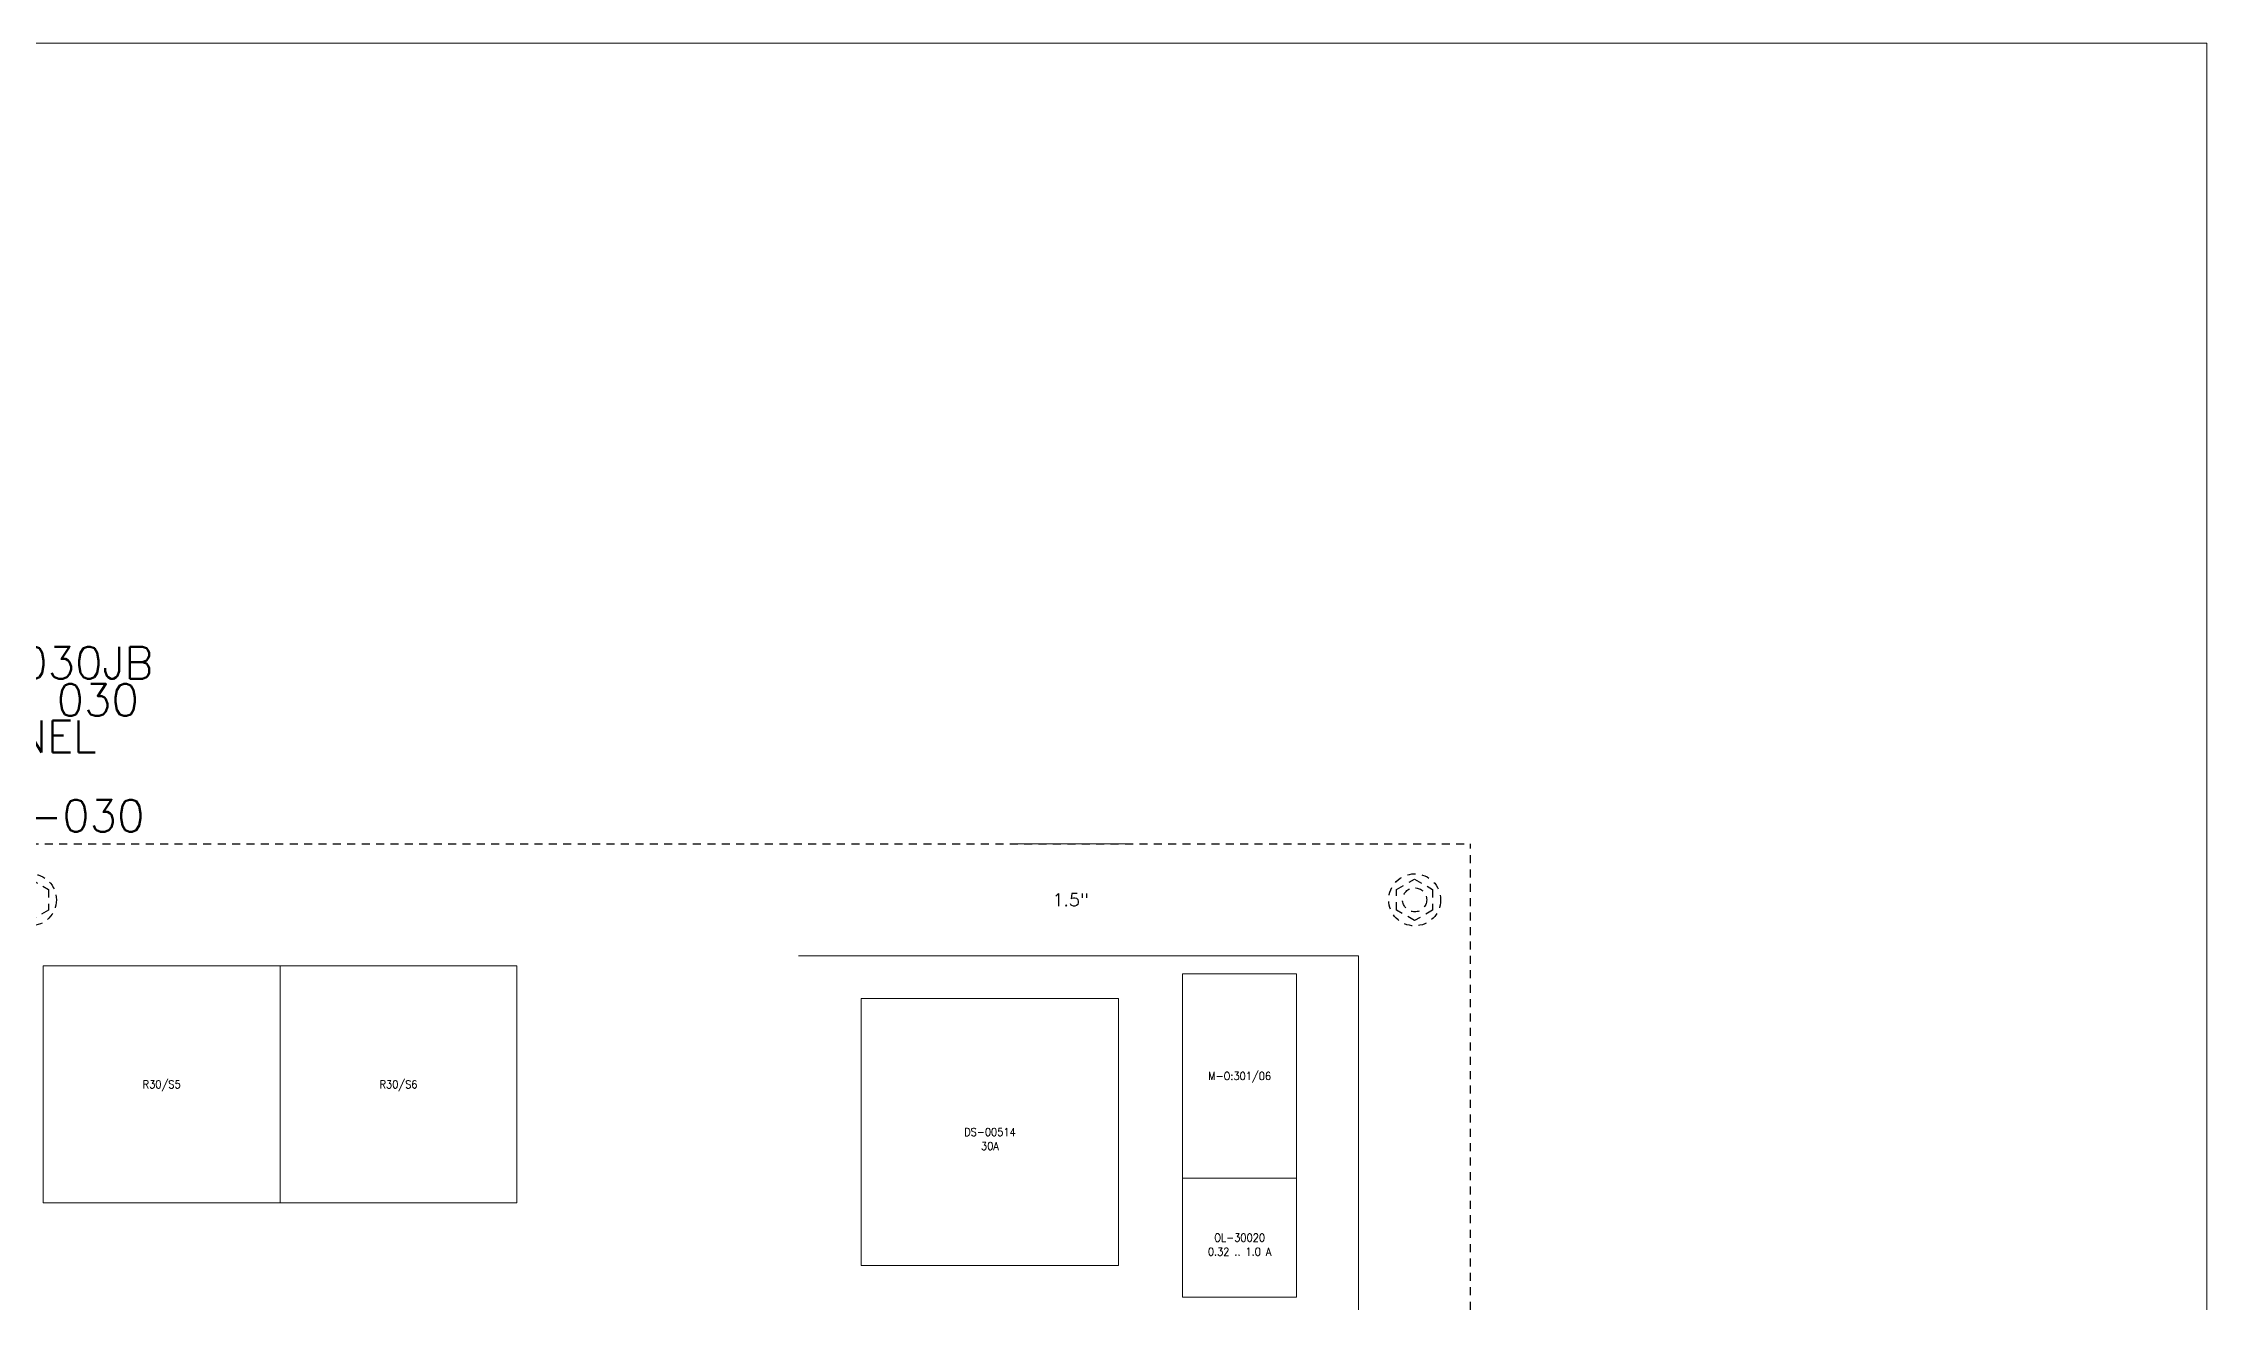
# Model space of a CAD drawing. Header units: inches. Extents: x 0 to 68, y 0 to 46.
# Drawn here: x 34.2 to 68, y 26.33 to 46 of the extents above; entities that cross this region are included whole.
import ezdxf
from ezdxf.enums import TextEntityAlignment as Align

# ---------------------------------------------------------------- set-up
doc = ezdxf.new("R2010")
doc.units = ezdxf.units.IN
doc.header["$MEASUREMENT"] = 0
doc.linetypes.add('CADRA_DASHED', pattern=[0.1875, 0.125, -0.0625])
doc.linetypes.add('CADRA_SOLID', pattern=[0])
doc.layers.get('0').update_dxf_attribs({"lineweight": 5})
doc.layers.add('1', color=1, linetype='Continuous')
doc.layers.add('50', color=48, linetype='CADRA_SOLID')
for name, color, linetype, lineweight in [('DESC', 1, 'Continuous', 5), ('LOC', 252, 'Continuous', 5), ('PRTG', 130, 'Continuous', 5), ('PSYMS', 7, 'Continuous', 5), ('PTAG', 51, 'Continuous', 5), ('SYMS', 7, 'Continuous', 5), ('TAGS', 2, 'Continuous', 5), ('Title_Block_Info', 2, 'Continuous', 5)]:
    doc.layers.add(name, color=color, linetype=linetype, lineweight=lineweight)
doc.styles.get("Standard").update_dxf_attribs({"font": 'romans.shx'})
doc.styles.add('WD', font='romans.shx')

# ---------------------------------------------------------------- blocks, each defined once
blk = doc.blocks.new('TB_L')
at = {"color": 5, "linetype": 'Continuous'}
for p, q in [((34, 23), (0, 23)), ((34, 0), (34, 23))]:
    blk.add_line(p, q, dxfattribs=at)
at = {"color": 2, "linetype": 'Continuous', "style": 'WD', "flags": 1}
for tag, p in [('REV1_NO', (18.734, 3.29)), ('REV1_BY', (24.303, 3.29)), ('REV1_DATE', (26.562, 3.29)), ('REV2_NO', (18.734, 3.04)), ('REV2_BY', (24.303, 3.04)), ('REV2_DATE', (26.562, 3.04)), ('REV3_NO', (18.734, 2.79)), ('REV3_BY', (24.303, 2.79)), ('REV3_DATE', (26.562, 2.79)), ('REV4_NO', (18.734, 2.54)), ('REV4_BY', (24.303, 2.54)), ('REV4_DATE', (26.562, 2.54)), ('REV5_NO', (18.734, 2.29)), ('REV5_BY', (24.303, 2.29)), ('REV5_DATE', (26.562, 2.29)), ('REV6_NO', (18.734, 2.04)), ('REV6_BY', (24.303, 2.04)), ('REV6_DATE', (26.562, 2.04)), ('REV7_NO', (18.734, 1.79)), ('REV7_BY', (24.303, 1.79)), ('REV7_DATE', (26.562, 1.79)), ('REV8_NO', (18.734, 1.54)), ('REV8_BY', (24.303, 1.54)), ('REV8_DATE', (26.562, 1.54)), ('REV9_NO', (18.734, 1.29)), ('REV9_BY', (24.303, 1.29)), ('REV9_DATE', (26.562, 1.29))]:
    blk.add_attdef(tag, text='', height=0.15, dxfattribs=at).set_placement(p, align=Align.MIDDLE_CENTER)
for tag, p in [('REV1_CHANGE', (19.292, 3.29)), ('REV2_CHANGE', (19.292, 3.04)), ('REV3_CHANGE', (19.292, 2.79)), ('REV4_CHANGE', (19.292, 2.54)), ('REV5_CHANGE', (19.292, 2.29)), ('REV6_CHANGE', (19.292, 2.04)), ('REV7_CHANGE', (19.292, 1.79)), ('REV8_CHANGE', (19.292, 1.54)), ('REV9_CHANGE', (19.292, 1.29))]:
    blk.add_attdef(tag, text='', height=0.15, dxfattribs=at).set_placement(p, align=Align.MIDDLE_LEFT)
at = {"layer": 'Title_Block_Info', "ltscale": 0.1}
for tag, p in [('CUSTOMER', (23.842, 0.833)), ('JOB DESCRIPTION LINE', (23.842, 0.5)), ('DRAWING DESCRIPTION', (23.842, 0.167))]:
    blk.add_attdef(tag, text='', height=0.15, dxfattribs=at).set_placement(p, align=Align.MIDDLE_LEFT)
at = {"layer": 'Title_Block_Info', "ltscale": 0.1, "style": 'WD'}
for tag, p in [('JOB #', (29.752, 0.833)), ('SEC. NO.', (31.75, 0.833)), ('SHT. NO.', (33.313, 0.833)), ('NAME', (29.795, 0.5)), ('REV', (33.194, 0.5))]:
    blk.add_attdef(tag, text='', height=0.125, dxfattribs=at).set_placement(p, align=Align.MIDDLE_CENTER)
blk.add_attdef('DATE', text='', height=0.125, dxfattribs=at).set_placement((32.188, 0.5), align=Align.MIDDLE_RIGHT)
blk.add_attdef('FILE NUMBER', text='', height=0.125, dxfattribs=at).set_placement((29.591, 0.167), align=Align.MIDDLE_LEFT)
blk = doc.blocks.new('HMISC_CAT_1422PW8_MP')
at = {"layer": '1', "linetype": 'CADRA_DASHED'}
for p, q in [((21.625, 19.575), (21.906, 19.413)), ((21.906, 19.413), (21.906, 19.088)), ((42.969, 19.413), (43.25, 19.575)), ((42.969, 19.088), (42.969, 19.413)), ((43.25, 19.575), (43.531, 19.413)), ((43.531, 19.413), (43.531, 19.088)), ((21.906, 19.088), (21.625, 18.926)), ((43.25, 18.926), (42.969, 19.088)), ((43.531, 19.088), (43.25, 18.926))]:
    blk.add_line(p, q, dxfattribs=at)
for centre, radius in [((21.625, 19.251), 0.406), ((43.25, 19.25), 0.406), ((43.25, 19.25), 0.188)]:
    blk.add_circle(centre, radius, dxfattribs=at)
at = {"layer": '50', "linetype": 'CADRA_DASHED'}
for p in [(-0.875, 20.125), (44.125, -0.875)]:
    blk.add_line(p, (44.125, 20.125), dxfattribs=at)
at = {"style": 'WD'}
for tag, p in [('INST', (21.616, 23.33)), ('LOC', (21.616, 22.702)), ('DESC1', (21.616, 22.122)), ('DESC2', (21.616, 21.553)), ('DESC3', (21.616, 20.977)), ('TAG1', (21.628, 20.313))]:
    blk.add_attdef(tag, text='', height=0.5, dxfattribs=at).set_placement(p, align=Align.CENTER)
at = {"style": 'WD', "flags": 1}
for tag, p in [('FAMILY', (21.728, 19.163)), ('ASSYCODE', (21.503, 18.688)), ('CAT', (21.641, 18.701)), ('MFG', (21.766, 18.901))]:
    blk.add_attdef(tag, p, '', height=0.01, dxfattribs=at)
blk = doc.blocks.new('PNL13DAF')
for p, q in [((3.7, 1.85), (0, 1.85)), ((0, 1.85), (0, 0)), ((3.7, -1.85), (3.7, 1.85)), ((0, 0), (0, -1.85)), ((0, -1.85), (3.7, -1.85))]:
    blk.add_line(p, q)
at = {"style": 'WD', "width": 0.9, "flags": 8}
blk.add_attdef('P_TAG1', text='', height=0.125, dxfattribs=at).set_placement((1.85, 0), align=Align.MIDDLE_CENTER)
for tag, p in [('RATING1', (1.85, -0.28125)), ('RATING2', (1.85, -0.4375))]:
    blk.add_attdef(tag, text='', height=0.125, dxfattribs=at).set_placement(p, align=Align.CENTER)
blk = doc.blocks.new('PNL13EC7')
for p, q in [((-4.02, -2.085), (-4.02, 2.085)), ((-4.02, 2.085), (0, 2.085)), ((0, 2.085), (0, 0)), ((0, 0), (0, -2.085)), ((0, -2.085), (-4.02, -2.085))]:
    blk.add_line(p, q)
at = {"style": 'WD', "width": 0.9, "flags": 8}
blk.add_attdef('P_TAG1', text='', height=0.125, dxfattribs=at).set_placement((-2.01, 0), align=Align.MIDDLE_CENTER)
for tag, p in [('RATING1', (-2.01, -0.28125)), ('RATING2', (-2.01, -0.4375))]:
    blk.add_attdef(tag, text='', height=0.125, dxfattribs=at).set_placement(p, align=Align.CENTER)
blk = doc.blocks.new('WW_15')
for p, q in [((-0.875, 0.875), (0.875, 0.875)), ((-0.875, -0.875), (0.875, -0.875))]:
    blk.add_line(p, q)
at = {"insert": (0, 0), "char_height": 0.2, "width": 0.32317, "attachment_point": 5, "style": 'WD'}
blk.add_mtext('1.5"', dxfattribs=at)
blk = doc.blocks.new('PNL14638')
for p, q in [((1.7813, 1.5937), (0, 1.5937)), ((0, 1.5937), (0, 0)), ((1.7813, -1.5938), (1.7813, 1.5937)), ((0, 0), (0, -1.5938)), ((0, -1.5938), (1.7813, -1.5938))]:
    blk.add_line(p, q)
at = {"style": 'WD', "width": 0.9, "flags": 8}
blk.add_attdef('P_TAG1', text='', height=0.125, dxfattribs=at).set_placement((0.89065, -0.00005), align=Align.MIDDLE_CENTER)
for tag, p in [('RATING1', (0.89065, -0.2813)), ('RATING2', (0.89065, -0.43755))]:
    blk.add_attdef(tag, text='', height=0.125, dxfattribs=at).set_placement(p, align=Align.CENTER)
blk = doc.blocks.new('PNL14661')
for p, q in [((-0.8906, -1.8622), (-0.8906, 0)), ((-0.8906, 0), (0, 0)), ((0, 0), (0.8907, 0)), ((0.8907, 0), (0.8907, -1.8622)), ((0.8907, -1.8622), (-0.8906, -1.8622))]:
    blk.add_line(p, q)
at = {"style": 'WD', "width": 0.9, "flags": 8}
blk.add_attdef('P_TAG1', text='', height=0.125, dxfattribs=at).set_placement((0.00005, -0.9311), align=Align.MIDDLE_CENTER)
for tag, p in [('RATING1', (0.00005, -1.21235)), ('RATING2', (0.00005, -1.3686))]:
    blk.add_attdef(tag, text='', height=0.125, dxfattribs=at).set_placement(p, align=Align.CENTER)

msp = doc.modelspace()

# ---------------------------------------------------------------- linework, layer by layer
at = {"layer": 'PSYMS'}
for p, q in [((49.375, 31.7503), (46, 31.7503)), ((51.125, 31.7503), (54.75, 31.7503)), ((54.75, 23.875), (54.75, 31.7503))]:
    msp.add_line(p, q, dxfattribs=at)

# ---------------------------------------------------------------- block references
at = {"xscale": 2, "yscale": 2, "zscale": 2}
msp.add_blockref('TB_L', (0, 0), dxfattribs=at)
at = {"layer": 'PSYMS'}
msp.add_blockref('WW_15', (50.25, 32.6253), dxfattribs=at)
ref = msp.add_blockref('PNL13DAF', (34.2, 29.744), dxfattribs=at)
ref.add_attrib('P_TAG1', 'R30/S5', dxfattribs={"layer": 'PTAG', "height": 0.125, "style": 'WD', "width": 0.9, "flags": 8}).set_placement((36.05, 29.744), align=Align.MIDDLE_CENTER)
ref = msp.add_blockref('PNL13DAF', (37.9, 29.744), dxfattribs=at)
ref.add_attrib('P_TAG1', 'R30/S6', dxfattribs={"layer": 'PTAG', "height": 0.125, "style": 'WD', "width": 0.9, "flags": 8}).set_placement((39.75, 29.744), align=Align.MIDDLE_CENTER)
ref = msp.add_blockref('PNL14638', (52, 29.875), dxfattribs=at)
ref.add_attrib('P_TAG1', 'M-O:301/06', dxfattribs={"layer": 'PTAG', "height": 0.125, "style": 'WD', "width": 0.9, "flags": 8}).set_placement((52.8907, 29.8749), align=Align.MIDDLE_CENTER)
ref = msp.add_blockref('PNL13EC7', (51, 29), dxfattribs=at)
ref.add_attrib('RATING1', '30A', dxfattribs={"layer": 'PRTG', "height": 0.125, "style": 'WD', "width": 0.9, "flags": 8}).set_placement((48.99, 28.7188), align=Align.CENTER)
ref.add_attrib('P_TAG1', 'DS-00514', dxfattribs={"layer": 'PTAG', "height": 0.125, "style": 'WD', "width": 0.9, "flags": 8}).set_placement((48.99, 29), align=Align.MIDDLE_CENTER)
ref = msp.add_blockref('PNL14661', (52.8907, 28.2812), dxfattribs=at)
ref.add_attrib('RATING1', '0.32 .. 1.0 A', dxfattribs={"layer": 'PRTG', "height": 0.125, "style": 'WD', "width": 0.9, "flags": 8}).set_placement((52.8907, 27.0689), align=Align.CENTER)
ref.add_attrib('P_TAG1', 'OL-30020', dxfattribs={"layer": 'PTAG', "height": 0.125, "style": 'WD', "width": 0.9, "flags": 8}).set_placement((52.8907, 27.3501), align=Align.MIDDLE_CENTER)
at = {"layer": 'SYMS'}
ref = msp.add_blockref('HMISC_CAT_1422PW8_MP', (12.375, 13.375), dxfattribs=at)
ref.add_attrib('DESC2', 'PANEL', dxfattribs={"layer": 'DESC', "height": 0.5, "style": 'WD'}).set_placement((33.9907, 34.9279), align=Align.CENTER)
ref.add_attrib('TAG1', '2340-030', dxfattribs={"layer": 'TAGS', "height": 0.5, "style": 'WD'}).set_placement((34.0032, 33.6882), align=Align.CENTER)
ref.add_attrib('DESC1', 'ZONE 030', dxfattribs={"layer": 'DESC', "height": 0.5, "style": 'WD'}).set_placement((33.9907, 35.497), align=Align.CENTER)
ref.add_attrib('LOC', 'ZONE030JB', dxfattribs={"layer": 'LOC', "height": 0.5, "style": 'WD'}).set_placement((33.9907, 36.0768), align=Align.CENTER)

doc.saveas('drawing.dxf')
